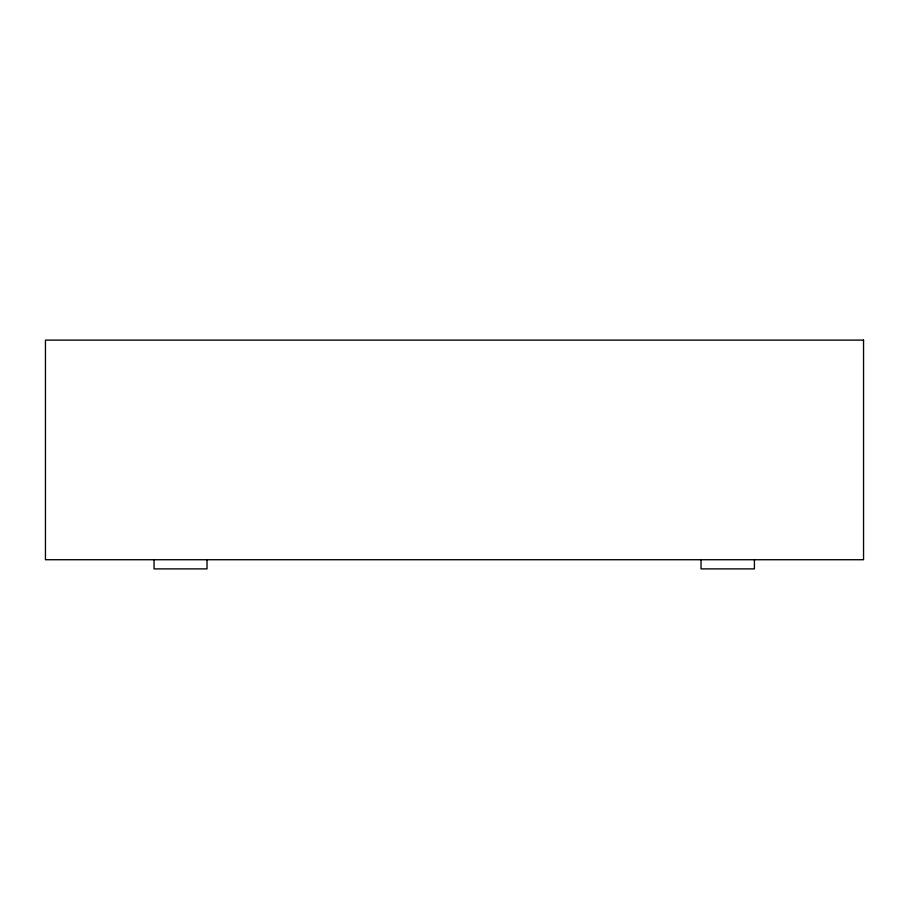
<?xml version="1.0" encoding="UTF-8"?>
<svg xmlns="http://www.w3.org/2000/svg" width="909" height="909" viewBox="0 0 909 909"><rect width="100%" height="100%" fill="white"/><g stroke="black" fill="none" stroke-linecap="round" stroke-linejoin="round"><path stroke-width="1.36" d="M754.413 559.728L754.413 568.886L701.032 568.886L701.032 559.728M207.025 559.728L207.025 568.886L154.053 568.886L154.053 559.728M863.55 340.114L45.45 340.114L45.45 559.728L863.55 559.728L863.55 340.114"/></g></svg>
